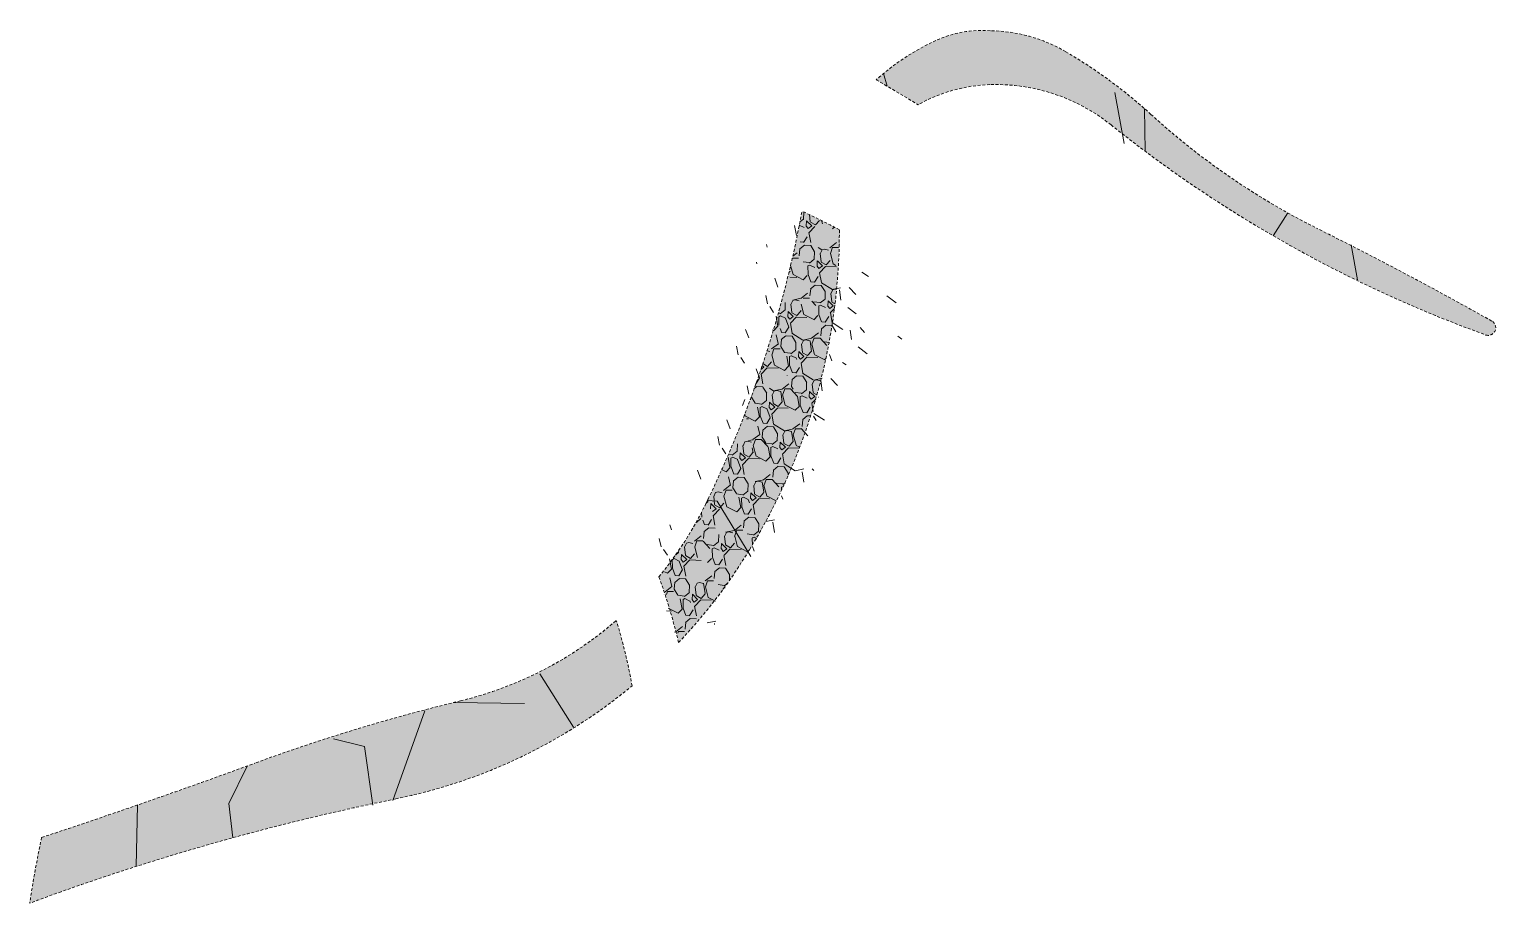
# Model space of a CAD drawing. Extents: x 833988 to 834332, y 817829 to 817963.
# Drawn here: x 834250.7 to 834331.7, y 817880.2 to 817928.5 of the extents above; entities that cross this region are included whole.
import ezdxf

# ---------------------------------------------------------------- set-up
doc = ezdxf.new("R2010")
doc.units = 0
doc.linetypes.add('HIDDEN2', pattern=[4.762499999999999, 3.175, -1.5875])
for name, color, linetype, lineweight in [('Dry river-b', 250, 'HIDDEN2', 20), ('Dry river-h', 251, 'Continuous', 9), ('Dry river-h @ 0.005', 251, 'Continuous', 9), ('Dry river-h @ 0.075', 251, 'Continuous', 9), ('Dry river-h @ 0.2', 251, 'Continuous', 9), ('Dry river-h @ 0.25 (1)', 251, 'Continuous', 9), ('Dry river-h @ 0.25 (2)', 251, 'Continuous', 9), ('Dry river-h @ 0.5', 251, 'Continuous', 9), ('Dry river-h @ 1', 251, 'Continuous', 9), ('Dry river-h @ 4', 251, 'Continuous', 9)]:
    doc.layers.add(name, color=color, linetype=linetype, lineweight=lineweight)
pattern_1 = [(333.0127875000001, (-2.634101881611951, 0.9981762989013409), (24.60624064604501, -12.33990847895286), [0.307549296, -30.4474352756085]), (289.969741, (-2.360041807382878, 0.8586127531110638), (-9.308030607130773, 25.90561688546812), [0.527764248, -52.2486440041716]), (237.5104471, (-2.179797801070938, 0.3625814789068851), (18.37256744584294, 28.58932810416977), [0.372133368, -36.84125051469]), (12.273689, (-1.397023659876034, -0.3506649479867803), (-44.75378911604773, -9.625100298503664), [0.4806040680000001, -47.5797936831642]), (37.83365418000005, (-0.9274047043366601, -0.2484973415838323), (-23.53897558060574, -18.14045624055731), [0.4712703300000001, -46.6558269708096]), (102.273689, (-0.5551973079146153, 0.0405666375777414), (9.625100298503662, -44.75378911604773), [0.4806040680000001, -47.5797936831642]), (142.69424047, (-0.6573649143175633, 0.5101855931171152), (29.77264877263586, -22.78878033289943), [0.6355742939999999, -62.92180378282231]), (177.25532837, (-1.162908283092981, 0.8953867523666719), (-52.71996401525125, 2.440217660490822), [0.600047568, -59.4047309417145]), (226.42956562, (-1.762267719785533, 0.9241201832023258), (-23.97210100660986, -25.35643589562436), [0.4822317, -47.7409911288408]), (280.2363583, (-2.094644241705478, 0.5747296142448914), (-4.300157265342166, 24.88083116564355), [0.550541952, -26.976543255]), (327.3974378, (-1.996807889578367, 0.03295086216756987), (31.38909487381503, -19.98901355751799), [0.711970128, -70.4850952609593]), (243.81407483, (-1.960686329220385, 1.841277029892105), (-9.107016274976012, -19.00670709426536), [0.2430040859999999, -24.0575092419096]), (276.4692344, (-2.067920952974813, 1.623212291183055), (-3.275371509779998, 29.88870437929832), [0.4623137819999999, -45.769175097336]), (330.0000000000001, (-2.015832078720845, 1.163841193290562), (2.208106438897018, 0.5916603371044181), [0.323288406, -2.9096037975852]), (308.19859051, (-2.239388627791156, 0.9382745021152621), (-7.374514562621765, 9.857211520783661), [0.174097188, -17.2355601320046]), (36.80140948999999, (-2.131729211026947, 0.8014568615056161), (-6.032658979308279, -3.983087450630685), [0.246209058, -12.064277691]), (135.96375653, (-1.93458498062144, 0.9489471527719247), (-6.191193888907689, 5.440998642708695), [0.3998876939999999, -12.929668337619]), (266.56505118, (-2.222063610687807, 1.226913688267053), (1.024785764425744, 5.007873214951223), [0.289158426, -6.939808305145199]), (121.389540334, (-1.788566215506416, -0.4792448730545338), (-12.5409226877343, 20.30608337765509), [0.4050792, -40.1029440052851]), (175.34617594, (-1.999553794758998, -0.1334497952972942), (26.65581217621231, -2.32416204832391), [0.3398390459999999, -33.64399411037999]), (38.19859050999998, (-2.663684898467169, 1.108581620846181), (-9.85721152079074, -7.374514562627322), [0.34819209, -17.0614652300046]), (88.61045967, (-2.390049617247878, 1.3239004543746), (-0.7077159439778873, -23.85604540032996), [0.4050792, -40.10294400528599]), (84.44395477999998, (-0.4195402233903939, -0.1124154640498289), (-1.457911192272022, -12.2238528686927), [0.3906316799999999, -19.1409608817954]), (39.77514060000011, (-0.3817194909932833, 0.2763811863999225), (-21.3308691328471, -17.54879591417277), [0.3273049079999999, -32.403234042648]), (171.80140949, (-0.4614950629414029, 1.722323022339512), (-12.22385286878454, 1.457911191503961), [0.34819209, -17.06146523000459]), (122.35402464, (-0.8061295846132179, 1.77197696147871), (16.52401013964474, -26.33874235617322), [0.3832044660000001, -37.93713838218]), (174.44395478, (-0.1715814977602652, 0.640350867280075), (12.22385286868263, -1.457911192356947), [0.1953158399999999, -19.3362767217954]), (206.309932474, (-0.4259954427151411, 1.589836636005703), (-8.240765418483106, -4.574747787314694), [0.11656314, -11.5397954680734]), (270.963756532, (-0.530484161288938, 1.538172554761517), (0.4331254275837184, 7.215979653794338), [0.47127033, -8.954149130162097]), (291.00900596, (-0.522557415812906, 1.066968250126937), (-8.124709811064728, 21.48940405143704), [0.4367403, -43.2372283770033]), (48.69006753000003, (-1.735855401120727, 1.002196583111317), (-3.824552540453776, -3.391427113371316), [0.3296914919999999, -7.912598723711999]), (98.15722659, (-1.518215455421459, 1.249844338675586), (-5.642012855007653, 38.72113013515889), [0.575601084, -56.98440815852789]), (165.9453959, (-1.599887346530645, 1.819620758512919), (17.8233864206214, -4.690803396137053), [0.235357416, -23.30045308629899]), (195, (-1.828199942886576, 1.876776650118367), (-1.616446101792447, -2.799766776001173), [0.13716, -2.14884]), (225.25643716, (-0.576967402237723, 1.00505631123587), (13.09010372476677, 12.97404811440268), [0.317580264, -31.44054669588]), (153.0127875, (-0.8005239513080348, 0.7794896200605694), (-24.60624064600131, 12.33990847903867), [0.615098592, -30.1398859796085]), (105, (-1.348644099766182, 1.058616711641123), (-2.799766776001173, 1.616446101792447), [0.59436, -1.69164]), (70.3048465, (-1.502475787413316, 1.632724385754293), (9.54014168704348, 26.22268675386113), [0.361448604, -35.783385051726]), (359.0546041, (-1.380662051736171, 1.973027653150271), (9.42408609268917, 0.1585349096853208), [0.3328461719999999, -16.3094850348948]), (312.64597536, (-1.047860736806443, 1.96753584278901), (33.32261079143507, -36.03741897032221), [0.54193059, -53.6512179806442]), (280.42607874, (-0.6807203577358774, 1.568916127702159), (5.483477943460085, -29.29704404276175), [0.5733265139999999, -56.759261810616])]
pattern_2 = [(333.0127875000001, (-42.14563010579121, 15.97082078242145), (393.6998503367201, -197.4385356632457), [4.920788736, -487.158964409736]), (289.969741, (-37.76066891812604, 13.73780404977702), (-148.9284897140924, 414.4898701674899), [8.444227968, -835.9783040667455]), (237.5104471, (-34.876764817135, 5.801303662510161), (293.961079133487, 457.4292496667164), [5.954133888, -589.4600082350399]), (12.273689, (-22.35237855801654, -5.610639167788485), (-716.0606258567636, -154.0016047760586), [7.689665088000001, -761.2766989306272]), (37.83365418000005, (-14.83847526938656, -3.975957465341316), (-376.6236092896919, -290.2472998489169), [7.54032528, -746.4932315329535]), (102.273689, (-8.883156926633845, 0.6490662012438624), (154.0016047760586, -716.0606258567636), [7.689665088000001, -761.2766989306272]), (142.69424047, (-10.51783862908101, 8.162969489873843), (476.3623803621738, -364.6204853263909), [10.169188704, -1006.748860525157]), (177.25532837, (-18.60653252948769, 14.32618803786675), (-843.51942424402, 39.04348256785315), [9.600761088, -950.475695067432]), (226.42956562, (-28.19628351656852, 14.78592293123721), (-383.5536161057578, -405.7029743299898), [7.7157072, -763.8558580614529]), (280.2363583, (-33.51430786728766, 9.195673827918263), (-68.80251624547466, 398.0932986502967), [8.808671232, -431.62469208]), (327.3974378, (-31.94892623325388, 0.527213794681118), (502.2255179810405, -319.8242169202879), [11.391522048, -1127.761524175349]), (243.81407483, (-31.37098126752615, 29.46043247827368), (-145.7122603996162, -304.1073135082457), [3.888065375999998, -384.9201478705535]), (276.4692344, (-33.08673524759701, 25.97139665892888), (-52.40594415647996, 478.2192700687732), [7.397020511999997, -732.3068015573758]), (330.0000000000001, (-32.25331325953351, 18.621459092649), (35.32970302235229, 9.46656539367069), [5.172614496, -46.5536607613632]), (308.19859051, (-35.83021804465849, 15.01239203384419), (-117.9922330019482, 157.7153843325386), [2.785555008, -275.7689621120736]), (36.80140948999999, (-34.10766737643115, 12.82330978408986), (-96.52254366893246, -63.72939921009096), [3.939344928, -193.028443056]), (135.96375653, (-30.95335968994304, 15.18315444435079), (-99.05910222252302, 87.05597828333912), [6.398203103999998, -206.874693401904]), (266.56505118, (-35.55301777100492, 19.63061901227286), (16.39657223081191, 80.12597143921957), [4.626534815999999, -111.0369328823232]), (121.389540334, (-28.61705944810266, -7.667917968872541), (-200.6547630037488, 324.8973340424814), [6.4812672, -641.6471040845616]), (175.34617594, (-31.99286071614397, -2.135196724756707), (426.4929948193969, -37.18659277318255), [5.437424735999998, -538.3039057660798]), (38.19859050999998, (-42.6189583754747, 17.7373059335389), (-157.7153843326518, -117.9922330020372), [5.57107344, -272.9834436800735]), (88.61045967, (-38.24079387596604, 21.1824072699936), (-11.3234551036462, -381.6967264052794), [6.481267199999999, -641.6471040845757]), (84.44395477999998, (-6.712643574246303, -1.798647424797263), (-23.32657907635235, -195.5816458990833), [6.250106879999999, -306.2553741087265]), (39.77514060000011, (-6.107511855892533, 4.42209898239876), (-341.2939061255536, -280.7807346267643), [5.236878527999999, -518.451744682368]), (171.80140949, (-7.383921007062446, 27.55716835743219), (-195.5816459005526, 23.32657906406337), [5.571073439999998, -272.9834436800734]), (122.35402464, (-12.89807335381149, 28.35163138365935), (264.3841622343159, -421.4198776987715), [6.131271456000001, -606.9942141148799]), (174.44395478, (-2.745303964164242, 10.2456138764812), (195.5816458989221, -23.32657907771115), [3.125053439999999, -309.3804275487263]), (206.309932474, (-6.815927083442258, 25.43738617609126), (-131.8522466957297, -73.1959645970351), [1.86501024, -184.6367274891744]), (270.963756532, (-8.487746580623009, 24.61076087618428), (6.930006841339495, 115.4556744607094), [7.540325279999999, -143.2663860825935]), (291.00900596, (-8.360918653006497, 17.07149200203099), (-129.9953569770356, 343.8304648229927), [6.9878448, -691.7956540320528]), (48.69006753000003, (-27.77368641793163, 16.03514532978108), (-61.19284064726042, -54.26283381394106), [5.275063871999998, -126.601579579392]), (98.15722658999998, (-24.29144728674334, 19.99750941880937), (-90.27220568012245, 619.5380821625422), [9.209617344, -911.7505305364463]), (165.9453959, (-25.59819754449032, 29.11393213620671), (285.1741827299423, -75.05285433819284), [3.765718655999999, -372.8072493807838]), (195, (-29.25119908618522, 30.02842640189387), (-25.86313762867916, -44.79626841601876), [2.19456, -34.38144]), (225.25643716, (-9.231478435803568, 16.08090097977392), (209.4416595962683, 207.5847698304429), [5.081284224, -503.04874713408]), (153.0127875, (-12.80838322092856, 12.47183392096911), (-393.699850336021, 197.4385356646188), [9.841577472, -482.238175673736]), (105, (-21.57830559625891, 16.93786738625797), (-44.79626841601876, 25.86313762867916), [9.50976, -27.06624]), (70.3048465, (-24.03961259861306, 26.1235901720687), (152.6422669926957, 419.5629880617781), [5.783177663999999, -572.534160827616]), (359.0546041, (-22.09059282777873, 31.56844245040434), (150.7853774830267, 2.536558554965133), [5.325538751999999, -260.9517605583168]), (312.64597536, (-16.76577178890308, 31.48057348462416), (533.1617726629611, -576.5987035251554), [8.67088944, -858.4194876903072]), (280.42607874, (-10.89152572377404, 25.10265804323455), (87.73564709536136, -468.7527046841881), [9.173224223999998, -908.1481889698559])]
pattern_3 = [(333.0127875000001, (-0.05268203763223902, 0.01996352597802682), (0.4921248129209002, -0.2467981695790572), [0.006150985920000001, -0.60894870551217]), (289.969741, (-0.04720083614765756, 0.01717225506222128), (-0.1861606121426155, 0.5181123377093624), [0.01055528496, -1.044972880083432]), (237.5104471, (-0.04359595602141875, 0.007251629578137702), (0.3674513489168588, 0.5717865620833955), [0.00744266736, -0.7368250102938]), (12.273689, (-0.02794047319752067, -0.007013298959735606), (-0.8950757823209545, -0.1925020059700733), [0.009612081360000002, -0.951595873663284]), (37.83365418000005, (-0.0185480940867332, -0.004969946831676645), (-0.4707795116121149, -0.3628091248111461), [0.009425406600000002, -0.933116539416192]), (102.273689, (-0.01110394615829231, 0.000811332751554828), (0.1925020059700732, -0.8950757823209545), [0.009612081360000002, -0.951595873663284]), (142.69424047, (-0.01314729828635127, 0.0102037118623423), (0.5954529754527172, -0.4557756066579887), [0.01271148588, -1.258436075656446]), (177.25532837, (-0.02325816566185962, 0.01790773504733344), (-1.054399280305025, 0.04880435320981644), [0.01200095136, -1.18809461883429]), (226.42956562, (-0.03524535439571065, 0.01848240366404652), (-0.4794420201321972, -0.5071287179124873), [0.009644634, -0.9548198225768161]), (280.2363583, (-0.04189288483410957, 0.01149459228489783), (-0.08600314530684333, 0.4976166233128709), [0.01101083904, -0.5395308651]), (327.3974378, (-0.03993615779156735, 0.0006590172433513974), (0.6277818974763006, -0.3997802711503599), [0.01423940256, -1.409701905219186]), (243.81407483, (-0.03921372658440769, 0.0368255405978421), (-0.1821403254995202, -0.3801341418853072), [0.004860081719999998, -0.4811501848381919]), (276.4692344, (-0.04135841905949626, 0.0324642458236611), (-0.06550743019559996, 0.5977740875859665), [0.009246275639999997, -0.9153835019467199]), (330.0000000000001, (-0.04031664157441689, 0.02327682386581125), (0.04416212877794037, 0.01183320674208836), [0.00646576812, -0.058192075951704]), (308.19859051, (-0.04478777255582312, 0.01876549004230524), (-0.1474902912524353, 0.1971442304156732), [0.00348194376, -0.344711202640092]), (36.80140948999999, (-0.04263458422053893, 0.01602913723011232), (-0.1206531795861656, -0.0796617490126137), [0.00492418116, -0.24128555382]), (135.96375653, (-0.03869169961242881, 0.01897894305543849), (-0.1238238777781538, 0.1088199728541739), [0.007997753879999998, -0.25859336675238]), (266.56505118, (-0.04444127221375615, 0.02453827376534107), (0.02049571528851488, 0.1001574642990245), [0.00578316852, -0.138796166102904]), (121.389540334, (-0.03577132431012833, -0.009584897461090676), (-0.250818453754686, 0.4061216675531017), [0.008101584, -0.802058880105702]), (175.34617594, (-0.03999107589517997, -0.002668995905945883), (0.5331162435242461, -0.04648324096647819), [0.006796780919999999, -0.6728798822075999]), (38.19859050999998, (-0.05327369796934339, 0.02217163241692362), (-0.1971442304158148, -0.1474902912525465), [0.0069638418, -0.3412293046000919]), (88.61045967, (-0.04780099234495755, 0.02647800908749201), (-0.01415431887955775, -0.4771209080065992), [0.008101584, -0.8020588801057198]), (84.44395477999998, (-0.00839080446780788, -0.002248309280996578), (-0.02915822384544043, -0.2444770573738541), [0.007812633599999999, -0.3828192176359081]), (39.77514060000011, (-0.007634389819865667, 0.005527623727998449), (-0.426617382656942, -0.3509759182834554), [0.00654609816, -0.6480646808529601]), (171.80140949, (-0.009229901258828057, 0.03444646044679023), (-0.2444770573756908, 0.02915822383007922), [0.0069638418, -0.3412293046000919]), (122.35402464, (-0.01612259169226436, 0.03543953922957419), (0.3304802027928948, -0.5267748471234645), [0.007664089320000002, -0.7587427676435999]), (174.44395478, (-0.003431629955205303, 0.0128070173456015), (0.2444770573736527, -0.02915822384713894), [0.003906316799999998, -0.386725534435908]), (206.309932474, (-0.008519908854302823, 0.03179673272011407), (-0.1648153083696621, -0.09149495574629388), [0.0023312628, -0.230795909361468]), (270.963756532, (-0.01060968322577876, 0.03076345109523035), (0.008662508551674369, 0.1443195930758868), [0.0094254066, -0.179082982603242]), (291.00900596, (-0.01045114831625812, 0.02133936500253874), (-0.1624941962212945, 0.4297880810287408), [0.008734806, -0.864744567540066]), (48.69006753000003, (-0.03471710802241454, 0.02004393166222635), (-0.07649105080907552, -0.06782854226742632), [0.006593829839999998, -0.15825197447424]), (98.15722659, (-0.03036430910842918, 0.02499688677351172), (-0.1128402571001531, 0.7744226027031778), [0.01151202168, -1.139688163170558]), (165.9453959, (-0.0319977469306129, 0.03639241517025838), (0.356467728412428, -0.09381606792274105), [0.004707148319999999, -0.4660090617259799]), (195, (-0.03656399885773153, 0.03753553300236733), (-0.03232892203584894, -0.05599533552002346), [0.0027432, -0.0429768]), (225.25643716, (-0.01153934804475446, 0.0201011262247174), (0.2618020744953354, 0.2594809622880536), [0.00635160528, -0.6288109339176]), (153.0127875, (-0.0160104790261607, 0.01558979240121139), (-0.4921248129200262, 0.2467981695807735), [0.01230197184, -0.60279771959217]), (105, (-0.02697288199532364, 0.02117233423282246), (-0.05599533552002346, 0.03232892203584894), [0.0118872, -0.0338328]), (70.3048465, (-0.03004951574826633, 0.03265448771508587), (0.1908028337408696, 0.5244537350772227), [0.007228972079999999, -0.71566770103452]), (359.0546041, (-0.02761324103472342, 0.03946055306300543), (0.1884817218537834, 0.003170698193706416), [0.006656923439999999, -0.326189700697896]), (312.64597536, (-0.02095721473612885, 0.0393507168557802), (0.6664522158287014, -0.7207483794064443), [0.0108386118, -1.073024359612884]), (280.42607874, (-0.01361440715471755, 0.03137832255404319), (0.1096695588692017, -0.5859408808552351), [0.01146653028, -1.13518523621232])]

# ---------------------------------------------------------------- blocks, each defined once
blk = doc.blocks.new('*U106')
at = {"layer": 'Dry river-h @ 0.005'}
h = blk.add_hatch(dxfattribs=at)
h.set_pattern_fill('GRAVEL', color=256, scale=0.09, angle=105)
h.set_pattern_definition(pattern_3)
edge = h.paths.add_edge_path()
edge.add_arc((834303.6749522383, 817919.9642791913), 8.45649298799846, 59.68356849005782, 89.24600473421116)
edge.add_arc((834303.337365022, 817922.3137280489), 6.122787629744998, 85.79580591257147, 114.7001460004849)
edge.add_arc((834306.2535242025, 817915.9735858247), 13.10142559066244, 114.7001460040293, 131.9847795138607)
edge.add_line((834297.4895460753, 817925.7121709321), (834299.8050110575, 817924.3329413257))
edge.add_arc((834304.0365963207, 817916.865949535), 8.582673257299305, 91.83370346263081, 119.54046610110109, ccw=False)
edge.add_arc((834304.0877143948, 817915.2692628753), 10.18017798239615, 51.33618220310808, 91.83370346298909, ccw=False)
edge.add_arc((834355.9299444314, 817980.0627547273), 72.80062342099828, 231.3361822028409, 250.0913945924897)
edge.add_arc((834331.2627691315, 817912.018296654), 0.423615905067927, 253.1278417070515, 420.6280283369736)
edge.add_arc((834223.7448615063, 817720.914514007), 219.6968614222658, 60.63721159844609, 63.47567064342165)
edge.add_arc((834339.9397560738, 817953.7178068894), 40.49273618001001, 227.6335155243532, 243.4756706445595, ccw=False)
edge.add_arc((834293.8855167927, 817903.2226919738), 27.85014630313875, 47.6335155229986, 59.68356848887849)
at = {"layer": 'Dry river-h @ 0.075'}
h = blk.add_hatch(dxfattribs=at)
h.set_pattern_fill('GRAVEL', color=256, scale=0.09, angle=105)
h.set_pattern_definition(pattern_1)
edge = h.paths.add_edge_path()
edge.add_arc((834303.6749522383, 817919.9642791913), 8.45649298799846, 59.68356849005782, 89.24600473421116)
edge.add_arc((834303.337365022, 817922.3137280489), 6.122787629744998, 85.79580591257147, 114.7001460004849)
edge.add_arc((834306.2535242025, 817915.9735858247), 13.10142559066244, 114.7001460040293, 131.9847795138607)
edge.add_line((834297.4895460753, 817925.7121709321), (834299.8050110575, 817924.3329413257))
edge.add_arc((834304.0365963207, 817916.865949535), 8.582673257299305, 91.83370346263081, 119.54046610110109, ccw=False)
edge.add_arc((834304.0877143948, 817915.2692628753), 10.18017798239615, 51.33618220310808, 91.83370346298909, ccw=False)
edge.add_arc((834355.9299444314, 817980.0627547273), 72.80062342099828, 231.3361822028409, 250.0913945924897)
edge.add_arc((834331.2627691315, 817912.018296654), 0.423615905067927, 253.1278417070515, 420.6280283369736)
edge.add_arc((834223.7448615063, 817720.914514007), 219.6968614222658, 60.63721159844609, 63.47567064342165)
edge.add_arc((834339.9397560738, 817953.7178068894), 40.49273618001001, 227.6335155243532, 243.4756706445595, ccw=False)
edge.add_arc((834293.8855167927, 817903.2226919738), 27.85014630313875, 47.6335155229986, 59.68356848887849)
at = {"layer": 'Dry river-h @ 0.2'}
h = blk.add_hatch(dxfattribs=at)
h.set_pattern_fill('GRAVEL', color=256, scale=0.09, angle=105)
h.set_pattern_definition(pattern_1)
edge = h.paths.add_edge_path()
edge.add_arc((834303.6749522383, 817919.9642791913), 8.45649298799846, 59.68356849005782, 89.24600473421116)
edge.add_arc((834303.337365022, 817922.3137280489), 6.122787629744998, 85.79580591257147, 114.7001460004849)
edge.add_arc((834306.2535242025, 817915.9735858247), 13.10142559066244, 114.7001460040293, 131.9847795138607)
edge.add_line((834297.4895460753, 817925.7121709321), (834299.8050110575, 817924.3329413257))
edge.add_arc((834304.0365963207, 817916.865949535), 8.582673257299305, 91.83370346263081, 119.54046610110109, ccw=False)
edge.add_arc((834304.0877143948, 817915.2692628753), 10.18017798239615, 51.33618220310808, 91.83370346298909, ccw=False)
edge.add_arc((834355.9299444314, 817980.0627547273), 72.80062342099828, 231.3361822028409, 250.0913945924897)
edge.add_arc((834331.2627691315, 817912.018296654), 0.423615905067927, 253.1278417070515, 420.6280283369736)
edge.add_arc((834223.7448615063, 817720.914514007), 219.6968614222658, 60.63721159844609, 63.47567064342165)
edge.add_arc((834339.9397560738, 817953.7178068894), 40.49273618001001, 227.6335155243532, 243.4756706445595, ccw=False)
edge.add_arc((834293.8855167927, 817903.2226919738), 27.85014630313875, 47.6335155229986, 59.68356848887849)
at = {"layer": 'Dry river-h @ 0.25 (1)'}
h = blk.add_hatch(dxfattribs=at)
h.set_pattern_fill('GRAVEL', color=256, scale=0.09, angle=105)
h.set_pattern_definition(pattern_1)
edge = h.paths.add_edge_path()
edge.add_arc((834303.6749522383, 817919.9642791913), 8.45649298799846, 59.68356849005782, 89.24600473421116)
edge.add_arc((834303.337365022, 817922.3137280489), 6.122787629744998, 85.79580591257147, 114.7001460004849)
edge.add_arc((834306.2535242025, 817915.9735858247), 13.10142559066244, 114.7001460040293, 131.9847795138607)
edge.add_line((834297.4895460753, 817925.7121709321), (834299.8050110575, 817924.3329413257))
edge.add_arc((834304.0365963207, 817916.865949535), 8.582673257299305, 91.83370346263081, 119.54046610110109, ccw=False)
edge.add_arc((834304.0877143948, 817915.2692628753), 10.18017798239615, 51.33618220310808, 91.83370346298909, ccw=False)
edge.add_arc((834355.9299444314, 817980.0627547273), 72.80062342099828, 231.3361822028409, 250.0913945924897)
edge.add_arc((834331.2627691315, 817912.018296654), 0.423615905067927, 253.1278417070515, 420.6280283369736)
edge.add_arc((834223.7448615063, 817720.914514007), 219.6968614222658, 60.63721159844609, 63.47567064342165)
edge.add_arc((834339.9397560738, 817953.7178068894), 40.49273618001001, 227.6335155243532, 243.4756706445595, ccw=False)
edge.add_arc((834293.8855167927, 817903.2226919738), 27.85014630313875, 47.6335155229986, 59.68356848887849)
at = {"layer": 'Dry river-h @ 0.25 (2)'}
h = blk.add_hatch(dxfattribs=at)
h.set_pattern_fill('GRAVEL', color=256, scale=0.09, angle=105)
h.set_pattern_definition(pattern_1)
edge = h.paths.add_edge_path()
edge.add_arc((834303.6749522383, 817919.9642791913), 8.45649298799846, 59.68356849005782, 89.24600473421116)
edge.add_arc((834303.337365022, 817922.3137280489), 6.122787629744998, 85.79580591257147, 114.7001460004849)
edge.add_arc((834306.2535242025, 817915.9735858247), 13.10142559066244, 114.7001460040293, 131.9847795138607)
edge.add_line((834297.4895460753, 817925.7121709321), (834299.8050110575, 817924.3329413257))
edge.add_arc((834304.0365963207, 817916.865949535), 8.582673257299305, 91.83370346263081, 119.54046610110109, ccw=False)
edge.add_arc((834304.0877143948, 817915.2692628753), 10.18017798239615, 51.33618220310808, 91.83370346298909, ccw=False)
edge.add_arc((834355.9299444314, 817980.0627547273), 72.80062342099828, 231.3361822028409, 250.0913945924897)
edge.add_arc((834331.2627691315, 817912.018296654), 0.423615905067927, 253.1278417070515, 420.6280283369736)
edge.add_arc((834223.7448615063, 817720.914514007), 219.6968614222658, 60.63721159844609, 63.47567064342165)
edge.add_arc((834339.9397560738, 817953.7178068894), 40.49273618001001, 227.6335155243532, 243.4756706445595, ccw=False)
edge.add_arc((834293.8855167927, 817903.2226919738), 27.85014630313875, 47.6335155229986, 59.68356848887849)
at = {"layer": 'Dry river-h @ 0.5'}
h = blk.add_hatch(dxfattribs=at)
h.set_pattern_fill('GRAVEL', color=256, scale=0.09, angle=105)
h.set_pattern_definition(pattern_1)
edge = h.paths.add_edge_path()
edge.add_arc((834303.6749522383, 817919.9642791913), 8.45649298799846, 59.68356849005782, 89.24600473421116)
edge.add_arc((834303.337365022, 817922.3137280489), 6.122787629744998, 85.79580591257147, 114.7001460004849)
edge.add_arc((834306.2535242025, 817915.9735858247), 13.10142559066244, 114.7001460040293, 131.9847795138607)
edge.add_line((834297.4895460753, 817925.7121709321), (834299.8050110575, 817924.3329413257))
edge.add_arc((834304.0365963207, 817916.865949535), 8.582673257299305, 91.83370346263081, 119.54046610110109, ccw=False)
edge.add_arc((834304.0877143948, 817915.2692628753), 10.18017798239615, 51.33618220310808, 91.83370346298909, ccw=False)
edge.add_arc((834355.9299444314, 817980.0627547273), 72.80062342099828, 231.3361822028409, 250.0913945924897)
edge.add_arc((834331.2627691315, 817912.018296654), 0.423615905067927, 253.1278417070515, 420.6280283369736)
edge.add_arc((834223.7448615063, 817720.914514007), 219.6968614222658, 60.63721159844609, 63.47567064342165)
edge.add_arc((834339.9397560738, 817953.7178068894), 40.49273618001001, 227.6335155243532, 243.4756706445595, ccw=False)
edge.add_arc((834293.8855167927, 817903.2226919738), 27.85014630313875, 47.6335155229986, 59.68356848887849)
at = {"layer": 'Dry river-h @ 1'}
h = blk.add_hatch(dxfattribs=at)
h.set_pattern_fill('GRAVEL', color=256, scale=0.09, angle=105)
h.set_pattern_definition(pattern_1)
edge = h.paths.add_edge_path()
edge.add_arc((834303.6749522383, 817919.9642791913), 8.45649298799846, 59.68356849005782, 89.24600473421116)
edge.add_arc((834303.337365022, 817922.3137280489), 6.122787629744998, 85.79580591257147, 114.7001460004849)
edge.add_arc((834306.2535242025, 817915.9735858247), 13.10142559066244, 114.7001460040293, 131.9847795138607)
edge.add_line((834297.4895460753, 817925.7121709321), (834299.8050110575, 817924.3329413257))
edge.add_arc((834304.0365963207, 817916.865949535), 8.582673257299305, 91.83370346263081, 119.54046610110109, ccw=False)
edge.add_arc((834304.0877143948, 817915.2692628753), 10.18017798239615, 51.33618220310808, 91.83370346298909, ccw=False)
edge.add_arc((834355.9299444314, 817980.0627547273), 72.80062342099828, 231.3361822028409, 250.0913945924897)
edge.add_arc((834331.2627691315, 817912.018296654), 0.423615905067927, 253.1278417070515, 420.6280283369736)
edge.add_arc((834223.7448615063, 817720.914514007), 219.6968614222658, 60.63721159844609, 63.47567064342165)
edge.add_arc((834339.9397560738, 817953.7178068894), 40.49273618001001, 227.6335155243532, 243.4756706445595, ccw=False)
edge.add_arc((834293.8855167927, 817903.2226919738), 27.85014630313875, 47.6335155229986, 59.68356848887849)
at = {"layer": 'Dry river-h @ 4'}
h = blk.add_hatch(dxfattribs=at)
h.set_pattern_fill('GRAVEL', color=256, scale=0.09, angle=105)
h.set_pattern_definition(pattern_2)
edge = h.paths.add_edge_path()
edge.add_arc((834303.6749522383, 817919.9642791913), 8.45649298799846, 59.68356849005782, 89.24600473421116)
edge.add_arc((834303.337365022, 817922.3137280489), 6.122787629744998, 85.79580591257147, 114.7001460004849)
edge.add_arc((834306.2535242025, 817915.9735858247), 13.10142559066244, 114.7001460040293, 131.9847795138607)
edge.add_line((834297.4895460753, 817925.7121709321), (834299.8050110575, 817924.3329413257))
edge.add_arc((834304.0365963207, 817916.865949535), 8.582673257299305, 91.83370346263081, 119.54046610110109, ccw=False)
edge.add_arc((834304.0877143948, 817915.2692628753), 10.18017798239615, 51.33618220310808, 91.83370346298909, ccw=False)
edge.add_arc((834355.9299444314, 817980.0627547273), 72.80062342099828, 231.3361822028409, 250.0913945924897)
edge.add_arc((834331.2627691315, 817912.018296654), 0.423615905067927, 253.1278417070515, 420.6280283369736)
edge.add_arc((834223.7448615063, 817720.914514007), 219.6968614222658, 60.63721159844609, 63.47567064342165)
edge.add_arc((834339.9397560738, 817953.7178068894), 40.49273618001001, 227.6335155243532, 243.4756706445595, ccw=False)
edge.add_arc((834293.8855167927, 817903.2226919738), 27.85014630313875, 47.6335155229986, 59.68356848887849)
blk = doc.blocks.new('*U107')
at = {"layer": 'Dry river-h @ 0.005'}
h = blk.add_hatch(dxfattribs=at)
h.set_pattern_fill('GRAVEL', color=256, scale=0.09, angle=105)
h.set_pattern_definition(pattern_3)
edge = h.paths.add_edge_path()
edge.add_arc((834254.6945061126, 817887.067582759), 29.76826891047202, 9.99875344966082, 17.15817466314817)
edge.add_arc((834269.7543330708, 817911.2328580382), 20.39035527797774, 283.56362753038184, 311.023452384342, ccw=False)
edge.add_arc((834298.7074018524, 817791.2219235837), 103.0637033045943, 103.5636275303049, 110.1624590069104)
edge.add_arc((834133.0398565729, 818242.4051498901), 377.5734147577041, 288.2708506942276, 290.16245900613603, ccw=False)
edge.add_arc((834312.5611690341, 817870.9399225687), 62.49999985340537, 168.0631061325139, 171.4511634063535)
edge.add_arc((834275.1977904236, 817816.7617014718), 68.01275635360498, 109.50623341701251, 111.06193655151301, ccw=False)
edge.add_arc((834298.0197245916, 817752.5735905139), 136.1372831036858, 101.4658201719954, 109.53950672004541, ccw=False)
edge.add_arc((834265.0517960464, 817915.112389841), 29.71127914289868, 281.4658201720524, 309.6504803994433)
at = {"layer": 'Dry river-h @ 0.075'}
h = blk.add_hatch(dxfattribs=at)
h.set_pattern_fill('GRAVEL', color=256, scale=0.09, angle=105)
h.set_pattern_definition(pattern_1)
edge = h.paths.add_edge_path()
edge.add_arc((834254.6945061126, 817887.067582759), 29.76826891047202, 9.99875344966082, 17.15817466314817)
edge.add_arc((834269.7543330708, 817911.2328580382), 20.39035527797774, 283.56362753038184, 311.023452384342, ccw=False)
edge.add_arc((834298.7074018524, 817791.2219235837), 103.0637033045943, 103.5636275303049, 110.1624590069104)
edge.add_arc((834133.0398565729, 818242.4051498901), 377.5734147577041, 288.2708506942276, 290.16245900613603, ccw=False)
edge.add_arc((834312.5611690341, 817870.9399225687), 62.49999985340537, 168.0631061325139, 171.4511634063535)
edge.add_arc((834275.1977904236, 817816.7617014718), 68.01275635360498, 109.50623341701251, 111.06193655151301, ccw=False)
edge.add_arc((834298.0197245916, 817752.5735905139), 136.1372831036858, 101.4658201719954, 109.53950672004541, ccw=False)
edge.add_arc((834265.0517960464, 817915.112389841), 29.71127914289868, 281.4658201720524, 309.6504803994433)
at = {"layer": 'Dry river-h @ 0.2'}
h = blk.add_hatch(dxfattribs=at)
h.set_pattern_fill('GRAVEL', color=256, scale=0.09, angle=105)
h.set_pattern_definition(pattern_1)
edge = h.paths.add_edge_path()
edge.add_arc((834254.6945061126, 817887.067582759), 29.76826891047202, 9.99875344966082, 17.15817466314817)
edge.add_arc((834269.7543330708, 817911.2328580382), 20.39035527797774, 283.56362753038184, 311.023452384342, ccw=False)
edge.add_arc((834298.7074018524, 817791.2219235837), 103.0637033045943, 103.5636275303049, 110.1624590069104)
edge.add_arc((834133.0398565729, 818242.4051498901), 377.5734147577041, 288.2708506942276, 290.16245900613603, ccw=False)
edge.add_arc((834312.5611690341, 817870.9399225687), 62.49999985340537, 168.0631061325139, 171.4511634063535)
edge.add_arc((834275.1977904236, 817816.7617014718), 68.01275635360498, 109.50623341701251, 111.06193655151301, ccw=False)
edge.add_arc((834298.0197245916, 817752.5735905139), 136.1372831036858, 101.4658201719954, 109.53950672004541, ccw=False)
edge.add_arc((834265.0517960464, 817915.112389841), 29.71127914289868, 281.4658201720524, 309.6504803994433)
at = {"layer": 'Dry river-h @ 0.25 (1)'}
h = blk.add_hatch(dxfattribs=at)
h.set_pattern_fill('GRAVEL', color=256, scale=0.09, angle=105)
h.set_pattern_definition(pattern_1)
edge = h.paths.add_edge_path()
edge.add_arc((834254.6945061126, 817887.067582759), 29.76826891047202, 9.99875344966082, 17.15817466314817)
edge.add_arc((834269.7543330708, 817911.2328580382), 20.39035527797774, 283.56362753038184, 311.023452384342, ccw=False)
edge.add_arc((834298.7074018524, 817791.2219235837), 103.0637033045943, 103.5636275303049, 110.1624590069104)
edge.add_arc((834133.0398565729, 818242.4051498901), 377.5734147577041, 288.2708506942276, 290.16245900613603, ccw=False)
edge.add_arc((834312.5611690341, 817870.9399225687), 62.49999985340537, 168.0631061325139, 171.4511634063535)
edge.add_arc((834275.1977904236, 817816.7617014718), 68.01275635360498, 109.50623341701251, 111.06193655151301, ccw=False)
edge.add_arc((834298.0197245916, 817752.5735905139), 136.1372831036858, 101.4658201719954, 109.53950672004541, ccw=False)
edge.add_arc((834265.0517960464, 817915.112389841), 29.71127914289868, 281.4658201720524, 309.6504803994433)
at = {"layer": 'Dry river-h @ 0.25 (2)'}
h = blk.add_hatch(dxfattribs=at)
h.set_pattern_fill('GRAVEL', color=256, scale=0.09, angle=105)
h.set_pattern_definition(pattern_1)
edge = h.paths.add_edge_path()
edge.add_arc((834254.6945061126, 817887.067582759), 29.76826891047202, 9.99875344966082, 17.15817466314817)
edge.add_arc((834269.7543330708, 817911.2328580382), 20.39035527797774, 283.56362753038184, 311.023452384342, ccw=False)
edge.add_arc((834298.7074018524, 817791.2219235837), 103.0637033045943, 103.5636275303049, 110.1624590069104)
edge.add_arc((834133.0398565729, 818242.4051498901), 377.5734147577041, 288.2708506942276, 290.16245900613603, ccw=False)
edge.add_arc((834312.5611690341, 817870.9399225687), 62.49999985340537, 168.0631061325139, 171.4511634063535)
edge.add_arc((834275.1977904236, 817816.7617014718), 68.01275635360498, 109.50623341701251, 111.06193655151301, ccw=False)
edge.add_arc((834298.0197245916, 817752.5735905139), 136.1372831036858, 101.4658201719954, 109.53950672004541, ccw=False)
edge.add_arc((834265.0517960464, 817915.112389841), 29.71127914289868, 281.4658201720524, 309.6504803994433)
at = {"layer": 'Dry river-h @ 0.5'}
h = blk.add_hatch(dxfattribs=at)
h.set_pattern_fill('GRAVEL', color=256, scale=0.09, angle=105)
h.set_pattern_definition(pattern_1)
edge = h.paths.add_edge_path()
edge.add_arc((834254.6945061126, 817887.067582759), 29.76826891047202, 9.99875344966082, 17.15817466314817)
edge.add_arc((834269.7543330708, 817911.2328580382), 20.39035527797774, 283.56362753038184, 311.023452384342, ccw=False)
edge.add_arc((834298.7074018524, 817791.2219235837), 103.0637033045943, 103.5636275303049, 110.1624590069104)
edge.add_arc((834133.0398565729, 818242.4051498901), 377.5734147577041, 288.2708506942276, 290.16245900613603, ccw=False)
edge.add_arc((834312.5611690341, 817870.9399225687), 62.49999985340537, 168.0631061325139, 171.4511634063535)
edge.add_arc((834275.1977904236, 817816.7617014718), 68.01275635360498, 109.50623341701251, 111.06193655151301, ccw=False)
edge.add_arc((834298.0197245916, 817752.5735905139), 136.1372831036858, 101.4658201719954, 109.53950672004541, ccw=False)
edge.add_arc((834265.0517960464, 817915.112389841), 29.71127914289868, 281.4658201720524, 309.6504803994433)
at = {"layer": 'Dry river-h @ 1'}
h = blk.add_hatch(dxfattribs=at)
h.set_pattern_fill('GRAVEL', color=256, scale=0.09, angle=105)
h.set_pattern_definition(pattern_1)
edge = h.paths.add_edge_path()
edge.add_arc((834254.6945061126, 817887.067582759), 29.76826891047202, 9.99875344966082, 17.15817466314817)
edge.add_arc((834269.7543330708, 817911.2328580382), 20.39035527797774, 283.56362753038184, 311.023452384342, ccw=False)
edge.add_arc((834298.7074018524, 817791.2219235837), 103.0637033045943, 103.5636275303049, 110.1624590069104)
edge.add_arc((834133.0398565729, 818242.4051498901), 377.5734147577041, 288.2708506942276, 290.16245900613603, ccw=False)
edge.add_arc((834312.5611690341, 817870.9399225687), 62.49999985340537, 168.0631061325139, 171.4511634063535)
edge.add_arc((834275.1977904236, 817816.7617014718), 68.01275635360498, 109.50623341701251, 111.06193655151301, ccw=False)
edge.add_arc((834298.0197245916, 817752.5735905139), 136.1372831036858, 101.4658201719954, 109.53950672004541, ccw=False)
edge.add_arc((834265.0517960464, 817915.112389841), 29.71127914289868, 281.4658201720524, 309.6504803994433)
at = {"layer": 'Dry river-h @ 4'}
h = blk.add_hatch(dxfattribs=at)
h.set_pattern_fill('GRAVEL', color=256, scale=0.09, angle=105)
h.set_pattern_definition(pattern_2)
edge = h.paths.add_edge_path()
edge.add_arc((834254.6945061126, 817887.067582759), 29.76826891047202, 9.99875344966082, 17.15817466314817)
edge.add_arc((834269.7543330708, 817911.2328580382), 20.39035527797774, 283.56362753038184, 311.023452384342, ccw=False)
edge.add_arc((834298.7074018524, 817791.2219235837), 103.0637033045943, 103.5636275303049, 110.1624590069104)
edge.add_arc((834133.0398565729, 818242.4051498901), 377.5734147577041, 288.2708506942276, 290.16245900613603, ccw=False)
edge.add_arc((834312.5611690341, 817870.9399225687), 62.49999985340537, 168.0631061325139, 171.4511634063535)
edge.add_arc((834275.1977904236, 817816.7617014718), 68.01275635360498, 109.50623341701251, 111.06193655151301, ccw=False)
edge.add_arc((834298.0197245916, 817752.5735905139), 136.1372831036858, 101.4658201719954, 109.53950672004541, ccw=False)
edge.add_arc((834265.0517960464, 817915.112389841), 29.71127914289868, 281.4658201720524, 309.6504803994433)
blk = doc.blocks.new('*U110')
at = {"layer": 'Dry river-h @ 0.005'}
h = blk.add_hatch(dxfattribs=at)
h.set_pattern_fill('GRAVEL', color=256, scale=0.09, angle=105)
h.set_pattern_definition(pattern_3)
edge = h.paths.add_edge_path()
edge.add_arc((834272.7330467139, 817874.5782980516), 48.50000032884613, 62.06076147578323, 64.79178453669937)
edge.add_arc((834231.4636267469, 817929.8414473068), 62.96332540407386, 334.081088150916, 349.5852774809145, ccw=False)
edge.add_arc((834269.7543330712, 817911.2328580379), 20.39035527761187, 320.5090033792241, 334.08108815133517, ccw=False)
edge.add_arc((834254.6945061123, 817887.0675827594), 32.76826891059149, 13.348679935143878, 19.982284774214122, ccw=False)
edge.add_arc((834265.051796046, 817915.1123898411), 29.71127914330652, 316.4268753032506, 325.9463999423595)
edge.add_arc((834261.6990621489, 817917.3784037416), 33.75796217781456, 325.9463999427716, 360.0797291487201)
at = {"layer": 'Dry river-h @ 0.075'}
h = blk.add_hatch(dxfattribs=at)
h.set_pattern_fill('GRAVEL', color=256, scale=0.09, angle=105)
h.set_pattern_definition(pattern_1)
edge = h.paths.add_edge_path()
edge.add_arc((834272.7330467139, 817874.5782980516), 48.50000032884613, 62.06076147578323, 64.79178453669937)
edge.add_arc((834231.4636267469, 817929.8414473068), 62.96332540407386, 334.081088150916, 349.5852774809145, ccw=False)
edge.add_arc((834269.7543330712, 817911.2328580379), 20.39035527761187, 320.5090033792241, 334.08108815133517, ccw=False)
edge.add_arc((834254.6945061123, 817887.0675827594), 32.76826891059149, 13.348679935143878, 19.982284774214122, ccw=False)
edge.add_arc((834265.051796046, 817915.1123898411), 29.71127914330652, 316.4268753032506, 325.9463999423595)
edge.add_arc((834261.6990621489, 817917.3784037416), 33.75796217781456, 325.9463999427716, 360.0797291487201)
at = {"layer": 'Dry river-h @ 0.2'}
h = blk.add_hatch(dxfattribs=at)
h.set_pattern_fill('GRAVEL', color=256, scale=0.09, angle=105)
h.set_pattern_definition(pattern_1)
edge = h.paths.add_edge_path()
edge.add_arc((834272.7330467139, 817874.5782980516), 48.50000032884613, 62.06076147578323, 64.79178453669937)
edge.add_arc((834231.4636267469, 817929.8414473068), 62.96332540407386, 334.081088150916, 349.5852774809145, ccw=False)
edge.add_arc((834269.7543330712, 817911.2328580379), 20.39035527761187, 320.5090033792241, 334.08108815133517, ccw=False)
edge.add_arc((834254.6945061123, 817887.0675827594), 32.76826891059149, 13.348679935143878, 19.982284774214122, ccw=False)
edge.add_arc((834265.051796046, 817915.1123898411), 29.71127914330652, 316.4268753032506, 325.9463999423595)
edge.add_arc((834261.6990621489, 817917.3784037416), 33.75796217781456, 325.9463999427716, 360.0797291487201)
at = {"layer": 'Dry river-h @ 0.25 (1)'}
h = blk.add_hatch(dxfattribs=at)
h.set_pattern_fill('GRAVEL', color=256, scale=0.09, angle=105)
h.set_pattern_definition(pattern_1)
edge = h.paths.add_edge_path()
edge.add_arc((834272.7330467139, 817874.5782980516), 48.50000032884613, 62.06076147578323, 64.79178453669937)
edge.add_arc((834231.4636267469, 817929.8414473068), 62.96332540407386, 334.081088150916, 349.5852774809145, ccw=False)
edge.add_arc((834269.7543330712, 817911.2328580379), 20.39035527761187, 320.5090033792241, 334.08108815133517, ccw=False)
edge.add_arc((834254.6945061123, 817887.0675827594), 32.76826891059149, 13.348679935143878, 19.982284774214122, ccw=False)
edge.add_arc((834265.051796046, 817915.1123898411), 29.71127914330652, 316.4268753032506, 325.9463999423595)
edge.add_arc((834261.6990621489, 817917.3784037416), 33.75796217781456, 325.9463999427716, 360.0797291487201)
at = {"layer": 'Dry river-h @ 0.25 (2)'}
h = blk.add_hatch(dxfattribs=at)
h.set_pattern_fill('GRAVEL', color=256, scale=0.09, angle=105)
h.set_pattern_definition(pattern_1)
edge = h.paths.add_edge_path()
edge.add_arc((834272.7330467139, 817874.5782980516), 48.50000032884613, 62.06076147578323, 64.79178453669937)
edge.add_arc((834231.4636267469, 817929.8414473068), 62.96332540407386, 334.081088150916, 349.5852774809145, ccw=False)
edge.add_arc((834269.7543330712, 817911.2328580379), 20.39035527761187, 320.5090033792241, 334.08108815133517, ccw=False)
edge.add_arc((834254.6945061123, 817887.0675827594), 32.76826891059149, 13.348679935143878, 19.982284774214122, ccw=False)
edge.add_arc((834265.051796046, 817915.1123898411), 29.71127914330652, 316.4268753032506, 325.9463999423595)
edge.add_arc((834261.6990621489, 817917.3784037416), 33.75796217781456, 325.9463999427716, 360.0797291487201)
at = {"layer": 'Dry river-h @ 0.5'}
h = blk.add_hatch(dxfattribs=at)
h.set_pattern_fill('GRAVEL', color=256, scale=0.09, angle=105)
h.set_pattern_definition(pattern_1)
edge = h.paths.add_edge_path()
edge.add_arc((834272.7330467139, 817874.5782980516), 48.50000032884613, 62.06076147578323, 64.79178453669937)
edge.add_arc((834231.4636267469, 817929.8414473068), 62.96332540407386, 334.081088150916, 349.5852774809145, ccw=False)
edge.add_arc((834269.7543330712, 817911.2328580379), 20.39035527761187, 320.5090033792241, 334.08108815133517, ccw=False)
edge.add_arc((834254.6945061123, 817887.0675827594), 32.76826891059149, 13.348679935143878, 19.982284774214122, ccw=False)
edge.add_arc((834265.051796046, 817915.1123898411), 29.71127914330652, 316.4268753032506, 325.9463999423595)
edge.add_arc((834261.6990621489, 817917.3784037416), 33.75796217781456, 325.9463999427716, 360.0797291487201)
at = {"layer": 'Dry river-h @ 1'}
h = blk.add_hatch(dxfattribs=at)
h.set_pattern_fill('GRAVEL', color=256, scale=0.09, angle=105)
h.set_pattern_definition(pattern_1)
edge = h.paths.add_edge_path()
edge.add_arc((834272.7330467139, 817874.5782980516), 48.50000032884613, 62.06076147578323, 64.79178453669937)
edge.add_arc((834231.4636267469, 817929.8414473068), 62.96332540407386, 334.081088150916, 349.5852774809145, ccw=False)
edge.add_arc((834269.7543330712, 817911.2328580379), 20.39035527761187, 320.5090033792241, 334.08108815133517, ccw=False)
edge.add_arc((834254.6945061123, 817887.0675827594), 32.76826891059149, 13.348679935143878, 19.982284774214122, ccw=False)
edge.add_arc((834265.051796046, 817915.1123898411), 29.71127914330652, 316.4268753032506, 325.9463999423595)
edge.add_arc((834261.6990621489, 817917.3784037416), 33.75796217781456, 325.9463999427716, 360.0797291487201)
at = {"layer": 'Dry river-h @ 4'}
h = blk.add_hatch(dxfattribs=at)
h.set_pattern_fill('GRAVEL', color=256, scale=0.09, angle=105)
h.set_pattern_definition(pattern_2)
edge = h.paths.add_edge_path()
edge.add_arc((834272.7330467139, 817874.5782980516), 48.50000032884613, 62.06076147578323, 64.79178453669937)
edge.add_arc((834231.4636267469, 817929.8414473068), 62.96332540407386, 334.081088150916, 349.5852774809145, ccw=False)
edge.add_arc((834269.7543330712, 817911.2328580379), 20.39035527761187, 320.5090033792241, 334.08108815133517, ccw=False)
edge.add_arc((834254.6945061123, 817887.0675827594), 32.76826891059149, 13.348679935143878, 19.982284774214122, ccw=False)
edge.add_arc((834265.051796046, 817915.1123898411), 29.71127914330652, 316.4268753032506, 325.9463999423595)
edge.add_arc((834261.6990621489, 817917.3784037416), 33.75796217781456, 325.9463999427716, 360.0797291487201)

msp = doc.modelspace()

# ---------------------------------------------------------------- linework, layer by layer
at = {"layer": 'Dry river-b', "ltscale": 0.05}
for points in [[(834307.9435802711, 817927.2643537371, 0.1297106597262863), (834303.7862339366, 817928.4200399519, 0.1267919402979283), (834300.7788394971, 817927.8763241603, 0.0755617591569985), (834297.4895460753, 817925.7121709321), (834299.8050110575, 817924.3329413257, -0.1214859851973208), (834303.7619619361, 817925.4442276953, -0.1785661815821778), (834310.4477774437, 817923.2182012803, 0.08201822517835772), (834331.1398200308, 817911.6129154091, 0.89646285727958), (834331.4705432052, 817912.3874583655, 0.01238574729852156), (834321.8565995818, 817917.487141223, -0.06923474923422421), (834312.6529034652, 817923.7997628681, 0.05262677890149998)], [(834295.4569916427, 817917.4253791514, 0.01191690015845653), (834293.3896346886, 817918.4594489611, -0.06775317679446158), (834288.093694959, 817902.3202605548, -0.0592887148665042), (834285.4900703391, 817898.2654696739, -0.0289526472711838), (834286.5774768483, 817894.6330057115, 0.04156066636912516), (834289.6680093384, 817898.4750177087, 0.1500458054637082)], [(834284.0106405858, 817892.236150595, 0.03124903380530679), (834283.137907597, 817895.8495384593, -0.1203927563252517), (834274.5363820826, 817891.4111881889, 0.02880079333389562), (834263.1830736373, 817887.9697868351, -0.00825388572903334), (834251.4126689674, 817883.8670615123, 0.01478426568196614), (834250.7555743431, 817880.230694688, -0.006788139730482716), (834252.4876910318, 817880.870877199, -0.03524268341530875), (834270.9579028857, 817885.9940449308, 0.1236025215017961)]]:
    msp.add_lwpolyline(points, format="xyb", close=True, dxfattribs=at)

# ---------------------------------------------------------------- block references
at = {"layer": 'Dry river-h'}
for name in ['*U106', '*U110', '*U107']:
    msp.add_blockref(name, (0, 0), dxfattribs=at)

doc.saveas('drawing.dxf')
